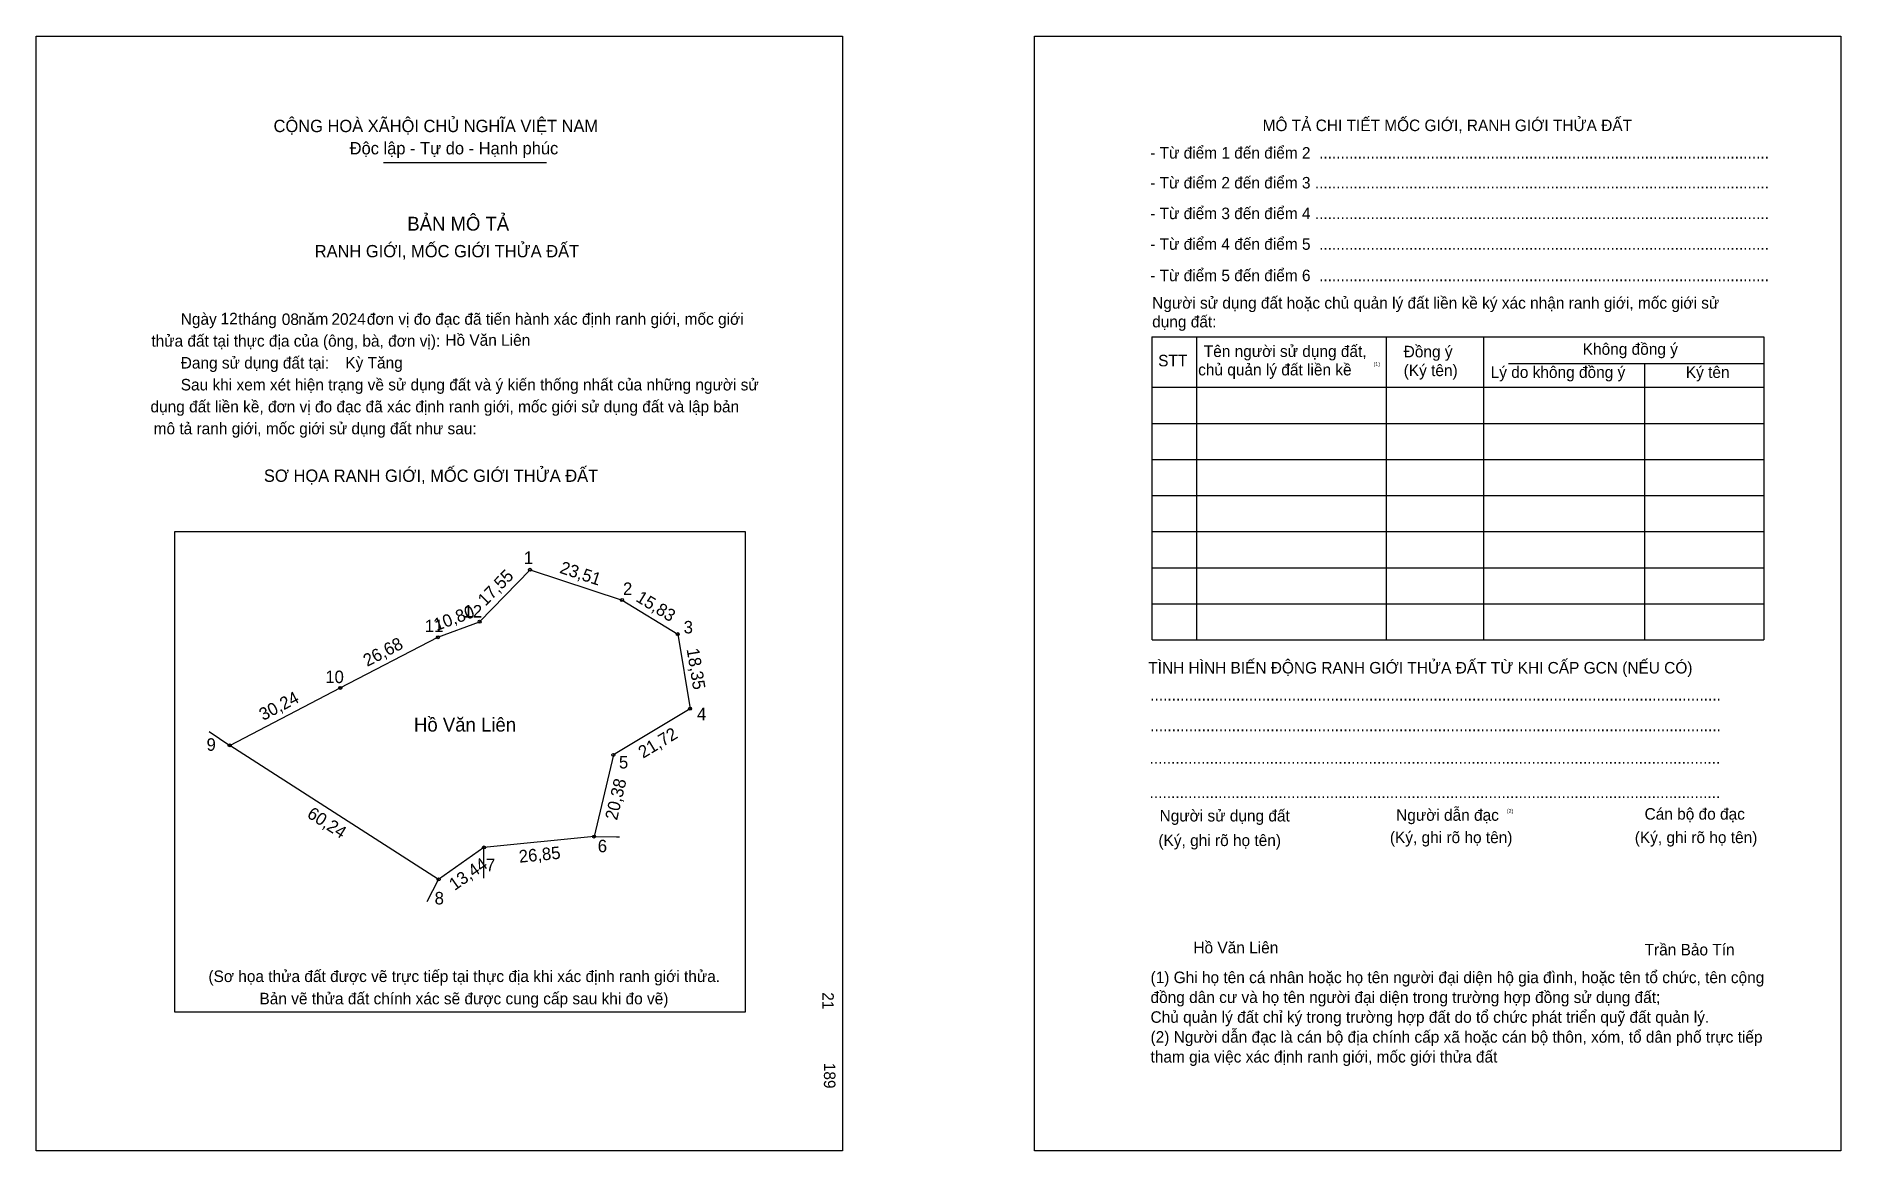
# Model space of a CAD drawing. Extents: x 549129 to 549567, y 1825493 to 1825763.
import ezdxf

# ---------------------------------------------------------------- set-up
doc = ezdxf.new("R2010")
doc.units = 0
for name, color, linetype in [('bmtKhungInTrang1', 7, 'Continuous'), ('bmtKhungInTrang2', 7, 'Continuous'), ('bmtNoiDung', 7, 'Continuous'), ('bmtTemplate', 7, 'Continuous'), ('CanhThua', 7, 'Continuous'), ('ChieuDaiCanhThua', 7, 'Continuous'), ('MocDinhThua', 7, 'Continuous'), ('RauThua', 7, 'Continuous'), ('SoHieuDinhThua', 7, 'Continuous'), ('TenChuSuDung', 7, 'Continuous')]:
    doc.layers.add(name, color=color, linetype=linetype)

msp = doc.modelspace()

# ---------------------------------------------------------------- linework, layer by layer
at = {"layer": 'bmtKhungInTrang1'}
msp.add_lwpolyline([(549129.39, 1825763.17), (549324.99, 1825763.17), (549324.99, 1825492.64), (549129.39, 1825492.64)], close=True, dxfattribs=at)
at = {"layer": 'bmtKhungInTrang2'}
msp.add_lwpolyline([(549371.63, 1825763.17), (549567.23, 1825763.17), (549567.23, 1825492.64), (549371.63, 1825492.64)], close=True, dxfattribs=at)
at = {"layer": 'bmtTemplate'}
for p, q in [((549213.68, 1825732.51), (549253.23, 1825732.51)), ((549410.87, 1825690.2), (549410.87, 1825616.66)), ((549456.88, 1825690.2), (549456.88, 1825616.66)), ((549480.55, 1825690.29), (549480.55, 1825616.66)), ((549548.5, 1825690.2), (549548.5, 1825616.66)), ((549486.56, 1825683.72), (549548.5, 1825683.72)), ((549400.14, 1825677.95), (549548.5, 1825677.95)), ((549400.14, 1825669.19), (549548.5, 1825669.19)), ((549400.14, 1825660.43), (549548.5, 1825660.43)), ((549400.14, 1825651.68), (549548.5, 1825651.68)), ((549400.14, 1825642.92), (549548.5, 1825642.92)), ((549400.14, 1825634.17), (549548.5, 1825634.17)), ((549400.14, 1825625.41), (549548.5, 1825625.41)), ((549400.14, 1825616.66), (549548.5, 1825616.66))]:
    msp.add_line(p, q, dxfattribs=at)
for points in [[(549400.05, 1825690.2), (549548.5, 1825690.2)], [(549400.05, 1825690.2), (549400.05, 1825616.66)], [(549519.62, 1825683.64), (549519.62, 1825616.66)]]:
    msp.add_lwpolyline(points, dxfattribs=at)
msp.add_lwpolyline([(549163.04, 1825526.33), (549163.04, 1825642.91), (549301.44, 1825642.91), (549301.44, 1825526.33)], close=True, dxfattribs=at)
at = {"layer": 'CanhThua'}
for p, q in [((549236.98, 1825621.06), (549249.22, 1825633.65)), ((549249.22, 1825633.65), (549271.56, 1825626.32)), ((549271.56, 1825626.32), (549285.06, 1825618.05)), ((549203.19, 1825604.99), (549226.87, 1825617.28)), ((549226.87, 1825617.28), (549236.98, 1825621.06)), ((549285.06, 1825618.05), (549288.04, 1825599.95)), ((549176.35, 1825591.04), (549203.19, 1825604.99)), ((549288.04, 1825599.95), (549269.43, 1825588.74)), ((549227.05, 1825558.51), (549176.35, 1825591.04)), ((549269.43, 1825588.74), (549264.74, 1825568.91)), ((549238.02, 1825566.27), (549227.05, 1825558.51)), ((549264.74, 1825568.91), (549238.02, 1825566.27))]:
    msp.add_line(p, q, dxfattribs=at)
at = {"layer": 'MocDinhThua'}
for centre in [(549249.22, 1825633.65), (549271.56, 1825626.32), (549226.87, 1825617.28), (549236.98, 1825621.06), (549285.06, 1825618.05), (549203.19, 1825604.99), (549288.04, 1825599.95), (549176.35, 1825591.04), (549269.43, 1825588.74), (549264.74, 1825568.91), (549238.02, 1825566.27), (549227.05, 1825558.51)]:
    msp.add_circle(centre, 0.363, dxfattribs=at)
at = {"layer": 'RauThua'}
for p, q in [((549171.34, 1825594.38), (549176.35, 1825591.04)), ((549238.02, 1825558.85), (549238.02, 1825566.27)), ((549264.74, 1825568.91), (549270.22, 1825568.84)), ((549270.22, 1825568.84), (549270.94, 1825568.83)), ((549224.27, 1825553.16), (549227.05, 1825558.51))]:
    msp.add_line(p, q, dxfattribs=at)

# ---------------------------------------------------------------- texts
at = {"layer": 'bmtNoiDung'}
for s, height, p in [('12', 2.799, (549174.15, 1825693.22)), ('08', 2.799, (549188.99, 1825693.06)), ('2024', 2.799, (549201.03, 1825693.12)), ('Hồ Văn Liên', 2.7986, (549228.68, 1825688.01)), ('Kỳ Tăng', 2.799, (549204.4, 1825682.51)), ('Hồ Văn Liên', 2.7986, (549410.15, 1825540.58))]:
    msp.add_text(s, height=height, dxfattribs=at).set_placement(p)
for s, p in [('21', (549320.11, 1825531.15)), ('189', (549320.51, 1825514.02))]:
    msp.add_text(s, height=2.799, rotation=270, dxfattribs=at).set_placement(p)
at = {"layer": 'bmtTemplate'}
for s, height, p in [('CỘNG HOÀ XÃHỘI CHỦ NGHĨA VIỆT NAM', 2.9852, (549187, 1825739.87)), ('MÔ TẢ CHI TIẾT MỐC GIỚI, RANH GIỚI THỬA ĐẤT', 2.7976, (549426.93, 1825740.11)), ('Độc lập - Tự do - Hạnh phúc', 2.9852, (549205.47, 1825734.47)), ('- Từ điểm 1 đến điểm 2  .........................................................................................................', 2.79758, (549399.67, 1825733.44)), ('- Từ điểm 2 đến điểm 3 ..........................................................................................................', 2.79758, (549399.67, 1825726.19)), ('BẢN MÔ TẢ', 3.358, (549219.44, 1825715.97)), ('- Từ điểm 3 đến điểm 4 ..........................................................................................................', 2.79758, (549399.67, 1825718.75)), ('- Từ điểm 4 đến điểm 5  .........................................................................................................', 2.79758, (549399.67, 1825711.31)), ('RANH GIỚI, MỐC GIỚI THỬA ĐẤT', 2.9852, (549196.98, 1825709.49)), ('- Từ điểm 5 đến điểm 6  .........................................................................................................', 2.79758, (549399.67, 1825703.69)), ('Ngày     tháng     năm         đơn vị đo đạc đã tiến hành xác định ranh giới, mốc giới ', 2.7986, (549164.48, 1825693.12)), ('Người sử dụng đất hoặc chủ quản lý đất liền kề ký xác nhận ranh giới, mốc giới sử', 2.7976, (549400.14, 1825697.03)), ('dụng đất:', 2.798, (549400.14, 1825692.48)), ('thửa đất tại thực địa của (ông, bà, đơn vị):', 2.7986, (549157.35, 1825687.81)), ('Tên người sử dụng đất,', 2.7976, (549412.67, 1825685.3)), ('Đồng ý', 2.798, (549461.16, 1825685.21)), ('Không đồng ý', 2.7976, (549504.6, 1825685.83)), ('Đang sử dụng đất tại:', 2.7986, (549164.48, 1825682.49)), ('STT', 2.798, (549401.6, 1825683.03)), ('chủ quản lý đất liền kề', 2.7976, (549411.3, 1825680.83)), ('(1)', 0.933, (549453.85, 1825683.13)), ('(Ký tên)', 2.798, (549461.16, 1825680.66)), ('Lý do không đồng ý', 2.7976, (549482.26, 1825680.22)), ('Ký tên', 2.798, (549529.61, 1825680.22)), ('Sau khi xem xét hiện trạng về sử dụng đất và ý kiến thống nhất của những người sử ', 2.7986, (549164.48, 1825677.18)), ('dụng đất liền kề, đơn vị đo đạc đã xác định ranh giới, mốc giới sử dụng đất và lập bản', 2.7986, (549157.14, 1825671.86)), ('mô tả ranh giới, mốc giới sử dụng đất như sau:', 2.7986, (549157.91, 1825666.55)), ('SƠ HỌA RANH GIỚI, MỐC GIỚI THỬA ĐẤT', 2.9852, (549184.65, 1825655)), ('TÌNH HÌNH BIẾN ĐỘNG RANH GIỚI THỬA ĐẤT TỪ KHI CẤP GCN (NẾU CÓ)', 2.7976, (549399.2, 1825608.49)), ('.....................................................................................................................................', 2.80177, (549399.67, 1825601.91)), ('.....................................................................................................................................', 2.80177, (549399.67, 1825594.47)), ('.....................................................................................................................................', 2.80177, (549399.52, 1825586.59)), ('.....................................................................................................................................', 2.80177, (549399.52, 1825578.27)), ('Người sử dụng đất', 2.7976, (549401.95, 1825572.58)), ('Người dẫn đạc', 2.7976, (549459.33, 1825572.75)), ('(2)', 0.933, (549486.19, 1825574.68)), ('Cán bộ đo đạc', 2.7976, (549519.6, 1825573.02)), ('(Ký, ghi rõ họ tên)', 2.7976, (549401.66, 1825566.62)), ('(Ký, ghi rõ họ tên)', 2.7976, (549457.81, 1825567.33)), ('(Ký, ghi rõ họ tên)', 2.7976, (549517.22, 1825567.33)), ('Trần Bảo Tín', 2.7976, (549519.6, 1825540.08)), ('(Sơ họa thửa đất được vẽ trực tiếp tại thực địa khi xác định ranh giới thửa.', 2.7986, (549171.2, 1825533.62)), ('(1) Ghi họ tên cá nhân hoặc họ tên người đại diện hộ gia đình, hoặc tên tổ chức, tên cộng', 2.7976, (549399.75, 1825533.35)), ('Bản vẽ thửa đất chính xác sẽ được cung cấp sau khi đo vẽ)', 2.7986, (549183.58, 1825528.21)), ('đồng dân cư và họ tên người đại diện trong trường hợp đồng sử dụng đất;', 2.7976, (549399.75, 1825528.53)), ('Chủ quản lý đất chỉ ký trong trường hợp đất do tổ chức phát triển quỹ đất quản lý.', 2.7976, (549399.75, 1825523.72)), ('(2) Người dẫn đạc là cán bộ địa chính cấp xã hoặc cán bộ thôn, xóm, tổ dân phố trực tiếp', 2.7976, (549399.75, 1825518.9)), ('tham gia việc xác định ranh giới, mốc giới thửa đất', 2.7976, (549399.75, 1825514.09))]:
    msp.add_text(s, height=height, dxfattribs=at).set_placement(p)
at = {"layer": 'ChieuDaiCanhThua'}
for s, rotation, p in [('23,51', 341.834, (549256.21, 1825632.95)), ('17,55', 45.8032, (549238.39, 1825624.68)), ('15,83', 328.4992, (549274.67, 1825626.18)), ('10,80', 20.4964, (549226.54, 1825618.77)), ('26,68', 27.4478, (549209.72, 1825610.08)), ('18,35', 279.3668, (549287.19, 1825614.38)), ('30,24', 27.4479, (549184.48, 1825596.97)), ('21,72', 31.0388, (549276.64, 1825587.79)), ('20,38', 76.7069, (549270.31, 1825572.73)), ('60,24', 327.3051, (549194.89, 1825573.76)), ('26,85', 5.6399, (549246.65, 1825562.56)), ('13,44', 35.275, (549230.92, 1825555.69))]:
    msp.add_text(s, height=3.026, rotation=rotation, dxfattribs=at).set_placement(p)
at = {"layer": 'SoHieuDinhThua'}
for s, height, p in [('1', 3.03, (549247.71, 1825635.07)), ('2', 3.03, (549271.77, 1825627.55)), ('11', 3.026, (549223.68, 1825618.53)), ('12', 3.026, (549233.09, 1825622.08)), ('3', 3.03, (549286.49, 1825618.22)), ('10', 3.026, (549199.55, 1825606.16)), ('4', 3.03, (549289.72, 1825597.16)), ('9', 3.03, (549170.74, 1825589.74)), ('5', 3.03, (549270.78, 1825585.45)), ('6', 3.03, (549265.65, 1825565.12)), ('7', 3.03, (549238.52, 1825560.5)), ('8', 3.03, (549226.07, 1825552.46))]:
    msp.add_text(s, height=height, dxfattribs=at).set_placement(p)
at = {"layer": 'TenChuSuDung'}
msp.add_text('Hồ Văn Liên', height=3.3655, dxfattribs=at).set_placement((549221.06, 1825594.4))

doc.saveas('drawing.dxf')
